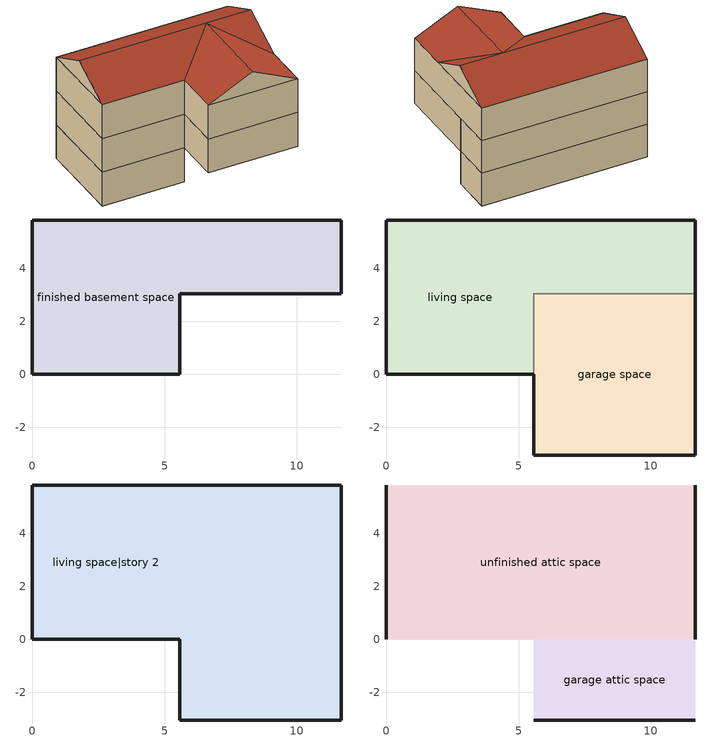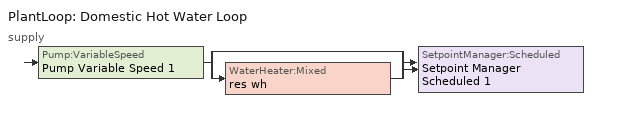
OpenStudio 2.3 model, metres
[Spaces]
finished basement space
 floor ground: 0,0 0,5.84 11.67,5.84 11.67,3.05 5.58,3.05 5.58,0 z-2.44
 wall ground: 0,5.84 0,0 5.58,0 5.58,3.05 11.67,3.05 11.67,5.84 0,5.84 z-2.44:0
garage space
 floor ground: 5.58,-3.05 5.58,3.05 11.67,3.05 11.67,-3.05 z0
 wall outside: 5.58,0 5.58,-3.05 11.67,-3.05 11.67,3.05 z0:2.44
 wall to living space: 11.67,3.05 5.58,3.05 5.58,0 z0:2.44
living space
 floor to finished basement space: 0,0 0,5.84 11.67,5.84 11.67,3.05 5.58,3.05 5.58,0 z0
 wall outside: 11.67,3.05 11.67,5.84 0,5.84 0,0 5.58,0 z0:2.44
living space|story 2
 floor to garage space: 11.67,3.05 11.67,-3.05 5.58,-3.05 5.58,0 5.58,3.05 z2.44
 floor to living space: 11.67,5.84 11.67,3.05 5.58,3.05 5.58,0 0,0 0,5.84 z2.44
 wall outside: 0,5.84 0,0 5.58,0 5.58,-3.05 11.67,-3.05 11.67,5.84 0,5.84 z2.44:4.88
unfinished attic space
 floor to living space|story 2: 11.67,5.84 11.67,0 0,0 0,5.84 z4.88
 wall outside: 0,2.92,6.34 0,5.84,4.88 0,0,4.88; 11.67,2.92,6.34 11.67,0,4.88 11.67,5.84,4.88
 roof outside: 0,2.92,6.34 11.67,2.92,6.34 11.67,5.84,4.88 0,5.84,4.88; 0,2.92,6.34 0,0,4.88 5.58,0,4.88 8.62,2.9,6.33 11.67,0,4.88 11.67,2.92,6.34
garage attic space
 floor to living space|story 2: 5.58,-3.05 5.58,0 11.67,0 11.67,-3.05 z4.88
 wall outside: 5.58,-3.05,4.88 11.67,-3.05,4.88 8.62,-3.05,6.33
 roof outside: 5.58,0,4.88 5.58,-3.05,4.88 8.62,-3.05,6.33 8.62,2.9,6.33; 11.67,0,4.88 8.62,2.9,6.33 8.62,-3.05,6.33 11.67,-3.05,4.88
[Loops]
PlantLoop 'Domestic Hot Water Loop'
 supply: Pump:VariableSpeed 'Pump Variable Speed 1' > split
  | bypass
  | WaterHeater:Mixed 'res wh'
  join > SetpointManager:Scheduled 'Setpoint Manager Scheduled 1'
[Building]
Building: North Axis {deg}=180; Standards Number of Stories=3; Standards Number of Above Ground Stories=2; Standards Building Type=singlefamilydetached; Standards Number of Living Units=1
[Site]
Denver Intl Ap_CO_USA: Latitude {deg}=39.83; Longitude {deg}=-104.65; Time Zone {hr}=-7; Elevation {m}=1650
[ClimateZones]
Climate Zone Institution Name 2=Building America; Climate Zone Document Year 2=0; Climate Zone Value 2=Cold
[Site:WaterMainsTemperature]
Calculation Method=Correlation; Annual Average Outdoor Air Temperature {C}=10.8753; Maximum Difference In Monthly Average Outdoor Air Temperatures {deltaC}=23.1524
[Site:GroundTemperature:BuildingSurface]
6.71221, 4.9416, 4.79814, 5.63626, 9.00496, 12.3608, 15.2732, 17.1228, 17.2883, 15.7979, 12.9685, 9.71588
[Site:GroundTemperature:Deep]
10.8753, 10.8753, 10.8753, 10.8753, 10.8753, 10.8753, 10.8753, 10.8753, 10.8753, 10.8753, 10.8753, 10.8753
[ThermalZone] Use Ideal Air Loads=No
living zone; garage zone; unfinished attic zone; finished basement zone
[Sizing:Zone] Zone Cooling Design Supply Air Temperature Input Method=SupplyAirTemperature; Zone Cooling Design Supply Air Temperature {C}=14; Zone Cooling Design Supply Air Temperature Difference {deltaC}=11.11; Zone Heating Design Supply Air Temperature Input Method=SupplyAirTemperature; Zone Heating Design Supply Air Temperature {C}=40; Zone Heating Design Supply Air Temperature Difference {deltaC}=11.11; Zone Cooling Design Supply Air Humidity Ratio {kg-H2O/kg-air}=0.0085; Zone Heating Design Supply Air Humidity Ratio {kg-H2O/kg-air}=0.008; Cooling Design Air Flow Method=DesignDay; Heating Design Air Flow Method=DesignDay; Account for Dedicated Outdoor Air System=No; Dedicated Outdoor Air System Control Strategy=NeutralSupplyAir; Dedicated Outdoor Air Low Setpoint Temperature for Design {C}=autosize; Dedicated Outdoor Air High Setpoint Temperature for Design {C}=autosize
living zone; garage zone; unfinished attic zone; finished basement zone
[Space] Building Unit=unit 1
Name | Thermal Zone
garage space | garage zone
living space; living space|story 2 | living zone
unfinished attic space; garage attic space | unfinished attic zone
finished basement space | finished basement zone
[BuildingUnit] Building Unit Type=Residential
Name | Building Unit Feature Name 1 | Building Unit Feature Data Type 1 | Building Unit Feature Value 1 | Building Unit Feature Name 2 | Building Unit Feature Data Type 2 | Building Unit Feature Value 2 | Building Unit Feature Name 3 | Building Unit Feature Data Type 3 | Building Unit Feature Value 3 | Building Unit Feature Name 4 | Building Unit Feature Data Type 4 | Building Unit Feature Value 4 | Building Unit Feature Name 5 | Building Unit Feature Data Type 5 | Building Unit Feature Value 5 | Building Unit Feature Name 6 | Building Unit Feature Data Type 6 | Building Unit Feature Value 6 | Building Unit Feature Name 7 | Building Unit Feature Data Type 7 | Building Unit Feature Value 7 | Building Unit Feature Name 8 | Building Unit Feature Data Type 8 | Building Unit Feature Value 8 | Building Unit Feature Name 9 | Building Unit Feature Data Type 9 | Building Unit Feature Value 9 | Building Unit Feature Name 10 | Building Unit Feature Data Type 10 | Building Unit Feature Value 10 | Building Unit Feature Name 11 | Building Unit Feature Data Type 11 | Building Unit Feature Value 11 | Building Unit Feature Name 12 | Building Unit Feature Data Type 12 | Building Unit Feature Value 12 | Building Unit Feature Name 13 | Building Unit Feature Data Type 13 | Building Unit Feature Value 13 | Building Unit Feature Name 14 | Building Unit Feature Data Type 14 | Building Unit Feature Value 14 | Building Unit Feature Name 15 | Building Unit Feature Data Type 15 | Building Unit Feature Value 15 | Building Unit Feature Name 16 | Building Unit Feature Data Type 16 | Building Unit Feature Value 16 | Building Unit Feature Name 17 | Building Unit Feature Data Type 17 | Building Unit Feature Value 17 | Building Unit Feature Name 18 | Building Unit Feature Data Type 18 | Building Unit Feature Value 18 | Building Unit Feature Name 19 | Building Unit Feature Data Type 19 | Building Unit Feature Value 19 | Building Unit Feature Name 20 | Building Unit Feature Data Type 20 | Building Unit Feature Value 20 | Building Unit Feature Name 21 | Building Unit Feature Data Type 21 | Building Unit Feature Value 21 | Building Unit Feature Name 22 | Building Unit Feature Data Type 22 | Building Unit Feature Value 22 | Building Unit Feature Name 23 | Building Unit Feature Data Type 23 | Building Unit Feature Value 23 | Building Unit Feature Name 24 | Building Unit Feature Data Type 24 | Building Unit Feature Value 24 | Building Unit Feature Name 25 | Building Unit Feature Data Type 25 | Building Unit Feature Value 25 | Building Unit Feature Name 26 | Building Unit Feature Data Type 26 | Building Unit Feature Value 26 | Building Unit Feature Name 27 | Building Unit Feature Data Type 27 | Building Unit Feature Value 27 | Building Unit Feature Name 28 | Building Unit Feature Data Type 28 | Building Unit Feature Value 28 | Building Unit Feature Name 29 | Building Unit Feature Data Type 29 | Building Unit Feature Value 29 | Building Unit Feature Name 30 | Building Unit Feature Data Type 30 | Building Unit Feature Value 30 | Building Unit Feature Name 31 | Building Unit Feature Data Type 31 | Building Unit Feature Value 31 | Building Unit Feature Name 32 | Building Unit Feature Data Type 32 | Building Unit Feature Value 32 | Building Unit Feature Name 33 | Building Unit Feature Data Type 33 | Building Unit Feature Value 33 | Building Unit Feature Name 34 | Building Unit Feature Data Type 34 | Building Unit Feature Value 34 | Building Unit Feature Name 35 | Building Unit Feature Data Type 35 | Building Unit Feature Value 35 | Building Unit Feature Name 36 | Building Unit Feature Data Type 36 | Building Unit Feature Value 36 | Building Unit Feature Name 37 | Building Unit Feature Data Type 37 | Building Unit Feature Value 37
unit 1 | SizingInfoGarageFracUnderFinishedSpace | Double | 1 | NumberOfBedrooms | Integer | 3 | NumberOfBathrooms | Double | 2 | DHWSchedIndex | Integer | 0
EPWWeatherInfo | EPWHeaderCity | String | Denver Intl Ap | EPWHeaderState | String | CO | EPWHeaderCountry | String | USA | EPWHeaderDataSource | String | TMY3 | EPWHeaderStation | String | 725650 | EPWHeaderLatitude | Double | 39.83 | EPWHeaderLongitude | Double | -104.65 | EPWHeaderTimezone | Double | -7 | EPWHeaderAltitude | Double | 5413.39 | EPWHeaderLocalPressure | Double | 0.819376 | EPWDataAnnualAvgDrybulb | Double | 51.5756 | EPWDataAnnualMinDrybulb | Double | -2.92 | EPWDataAnnualMaxDrybulb | Double | 104 | EPWDataCDD50F | Double | 3072.29 | EPWDataCDD65F | Double | 883.62 | EPWDataHDD50F | Double | 2497.19 | EPWDataHDD65F | Double | 5783.52 | EPWDataAnnualAvgWindspeed | Double | 3.91653 | EPWDataMonthlyAvgDrybulbs | String | 33.41919354838707,31.90142857142851,43.02620967741929,42.4862499999999,59.877741935483826,73.5757499999999,72.07975806451604,72.70008064516125,66.49199999999995,50.07911290322577,37.21824999999998,34.58217741935478 | EPWDataMainsDailyTemps | String | 50.07624256468849,49.96578526971447,49.85758155416446,49.751663461543956,49.64806235849289,49.546808925496684,49.44793314780048,49.351464306529344,49.25743097001691,49.16586098534516,49.07678147009774,48.99021880432938,48.906198622753664,48.82474580715156,48.74588447900294,48.66963799234318,48.59602892684717,48.52507908114243,48.45680946635379,48.391240299881034,48.32839099941178,48.2682801771711,48.21092563440964,48.15634435613202,48.10455250606682,48.0555654218799,48.00939761063225,47.96606274448391,47.92557365664502,47.887942337575474,47.85317993143398,47.82129673277785,47.79230218351441,47.76620487010479,47.743012521021164,47.72273200445806,47.70536932629837,47.69092962833478,47.679417186747074,47.67083541083578,47.66518684201257,47.662473153047586,47.66269514757412,47.66585275985059,47.671945054780025,47.680970228187,47.69292560735188,47.707807651802355,47.72561195436194,47.74633324245504,47.769965379668456,47.796501367568595,47.82593334777396,47.85825260428239,47.89344956605218,47.931513809836474,47.972434063269986,48.01619820820726,48.062793284311255,48.11220549289154,48.16442020099054,48.219421945717,48.27719443882517,48.33772057153841,48.400982419615794,48.4669612486602,48.53563751966631,48.606990894806955,48.6810002434559,48.75764364844552,48.83689841255736,48.918741065243694,49.0031473695781,49.090092329433006,49.17955019688205,49.27149447982508,49.36589794983356,49.462732650213994,49.561969904287025,49.6635803238798,49.76753381802895,49.87379960189179,49.98234620586291,50.09314148489366,50.20615262801154,50.32134616803691,50.43868799149395,50.55814334871304,50.67967686412157,50.803252546720046,50.92883380074053,51.05638343648407,51.18586368133415,51.31723619094261,51.45046206058504,51.585501836681985,51.722315528482795,51.86086261990847,52.00110208155013,52.14299238281949,52.286491504247756,52.43155694992926,52.57814576010625,52.72621452389102,52.875719392121596,53.026616090347304,53.17885993194017,53.33240583132849,53.487208317348475,53.643221546710095,53.80039931757317,53.95869508322955,54.118061965887556,54.278452770554324,54.43981999901219,54.60211586388484,54.765292302789085,54.92930099256807,55.09409336360172,55.25962061419019,55.425833725006015,55.592683473610705,55.76012044903154,55.92809506639413,56.096557581606504,56.265458106090385,56.43474662155519,56.60437299481049,56.774286992612446,56.944438296539964,57.114776517895976,57.285251212629575,57.455811896274575,57.62640805889998,57.796989180068046,57.96750474379538,58.137904253512836,58.308137247019545,58.478153311426844,58.64790209808757,58.817333337506334,58.98639685422635,59.15504258168842,59.3232205770577,59.49088103601374,59.657974307499636,59.82445090842566,59.990261538323224,60.15535709394477,60.3196886838052,60.483207642660645,60.645865545920216,60.80761422398648,60.96840577652041,61.128192586626696,61.28692733495492,61.44456301371284,61.60105294058722,61.75635077256843,61.91041051967443,62.06318655857029,62.21463364607911,62.36470693258035,62.51336197529165,62.660554751430084,62.80624167124915,62.9503795909474,63.092925825445136,63.23383816102513,63.37307486783386,63.510594712239374,63.64635696904229,63.780321433536116,63.91244843341354,64.04269884051499,64.17103408241607,64.29741615385042,64.42180762796461,64.54417166740178,64.6644720352106,64.78267310557656,64.89873987437224,65.01263796952337,65.12433366118786,65.23379387174455,65.34098618558886,65.44587885873229,65.54844082820318,65.64864172124571,65.74645186431445,65.84184229186192,65.93478475491652,66.02525172944812,66.11321642451904,66.19865279021803,66.2815355253746,66.36184008505171,66.43954268781468,66.51462032277362,66.58705075639804,66.65681253910107,66.7238850115915,66.78824831099188,66.8498833767207,66.90877195613702,66.96489660994582,67.01824071736247,67.0687884810348,67.11652493172134,67.1614359327244,67.20350818407636,67.2427292264785,67.27908744499058,67.31257207247057,67.34317319276317,67.37088174363649,67.39568951946556,67.41758917366259,67.4365742208524,67.45263903879307,67.46577887004094,67.47598982335943,67.48326887487143,67.48761386895477,67.48902351888061,67.4874974071945,67.48303598583993,67.47564057602459,67.46531336782905,67.45205741955822,67.43587665683559,67.4167758714408,67.39476071989056,67.36983772176345,67.3420142577693,67.31129856756348,67.2776997473067,67.24122774697133,67.20189336739486,67.1597082570812,67.11468490875127,67.06683665564319,67.01617766756395,66.96272294669305,66.90648832313975,66.84749045025524,66.78574679970073,66.72127565627355,66.65409611249217,66.58422806294222,66.51169219838478,66.43650999962914,66.35870373117136,66.2782964346009,66.19531192177709,66.10977476777737,66.02171030361976,65.9311446087612,65.83810450337445,65.74261754040548,65.64471199741396,65.54441686819914,65.44176185421358,65.3367773557674,65.22949446302543,65.11994494680023,65.00816124914343,64.89417647373834,64.77802437609657,64.65973935356172,64.53935643512287,64.4169112710411,64.29244012229202,64.16597984982741,64.03756790365917,63.90724231176892,63.77504166884631,63.6410051248596,63.505172373461775,63.367583640235615,63.22827967078128,63.087301718649925,62.944691533126786,62.80049134686757,62.65474386339166,62.507492244435824,62.358780097172314,62.20865146129504,62.057150795977556,61.90432296670695,61.750213231997364,61.59486722998707,61.4383309649232,61.28065079353804,61.12187341132084,60.96204583868952,60.80121540706588,60.639429744858944,60.476736763360236,60.31318464255526,60.1488218168555,59.98369696075506,59.817858974416055,59.65135696918742,59.484240253060975,59.316558316069354,59.14836081562999,58.979697561839565,58.81061850272319,58.64117370944278,58.47141336146898,58.30138773172094,58.13114717167853,57.96074209647115,57.79022296994785,57.619640289732864,57.44904457227127,57.27848633786898,57.10801609573168,56.93768432900698,56.76754147983427,56.59763793440684,56.42802400805043,56.258749930322814,56.089865830138834,55.92142172092519,55.75346748580939,55.58605286284738,55.41922743029409,55.253040591921284,55.08754156238709,54.92277935266159,54.758802755512654,54.59566033105642,54.433400392376676,54.27207099121742,54.11171990375276,53.95239461643851,53.794142311949436,53.637009855206635,53.481043779498876,53.32629027270225,53.17279516360207,53.02060390832103,52.86976157685792,52.7203128397405,52.57230195479675,52.42577275404836,52.2807686307303,52.13733252644026,51.995506918421974,51.85533380698597,51.716854703071526,51.580110615953664,51.44514204109863,51.31198894817149,51.18069076919956,51.05128638689496,50.92381412313984,50.79831172763777,50.67481636673447,50.55336461241139,50.43399243145524,50.31673517480678,50.20162756709195 | EPWDataMainsMonthlyTemps | String | 48.74588447900294,47.671945054780025,49.17955019688205,52.875719392121596,57.796989180068046,62.660554751430084,66.19865279021803,67.48902351888061,66.19531192177709,62.65474386339166,57.79022296994785,52.86976157685792 | EPWDataMainsAvgTemp | Double | 57.5779 | EPWDataGroundMonthlyTemps | String | 44.08197290927985,40.894885684256934,40.63665370518229,42.14527383112042,48.208935610201856,54.24942532920625,59.49181860884866,62.82111671719588,63.11898312643705,60.436204288141006,55.3433774168231,49.488581125820524 | EPWDataWSF | Double | 0.59 | EPWDataMonthlyAvgDailyHighDrybulbs | String | 47.4103225806451,46.586428571428456,55.15032258064512,53.70799999999994,72.80193548387093,88.67599999999996,86.18580645161288,85.87225806451607,82.08199999999992,63.18064516129024,48.73399999999996,48.87935483870961 | EPWDataMonthlyAvgDailyLowDrybulbs | String | 19.347741935483857,19.856428571428516,30.316129032257997,31.111999999999924,47.416129032258,57.90199999999991,59.06387096774191,60.956774193548284,52.35199999999995,38.416129032258,27.00199999999998,23.029032258064426 | EPWDesignHeatingDrybulb | Double | 6.8 | EPWDesignHeatingWindspeed | Double | 12 | EPWDesignCoolingDrybulb | Double | 91.76 | EPWDesignCoolingWetbulb | Double | 60.08 | EPWDesignCoolingHumidityRatio | Double | 0.00605039 | EPWDesignCoolingWindspeed | Double | 4.2 | EPWDesignDailyTemperatureRange | Double | 27.36 | EPWDesignDehumidDrybulb | Double | 67.28 | EPWDesignDehumidHumidityRatio | Double | 0.0122954 | EPWDesignCoolingDirectNormal | Double | 985 | EPWDesignCoolingDiffuseHorizontal | Double | 84
[PlantLoop]
Domestic Hot Water Loop: Glycol Concentration=0; Maximum Loop Flow Rate {m3/s}=0.01; Plant Loop Volume {m3}=0.003; Load Distribution Scheme=Optimal
[Sizing:Plant]
Domestic Hot Water Loop: Loop Type=Heating; Design Loop Exit Temperature {C}=52.6667; Loop Design Temperature Difference {deltaC}=5.55556; Sizing Option=NonCoincident; Zone Timesteps in Averaging Window=1; Coincident Sizing Factor Mode=None
[Pump:VariableSpeed]
Pump Variable Speed 1: Rated Flow Rate {m3/s}=0.01; Rated Pump Head {Pa}=1; Rated Power Consumption {W}=0; Motor Efficiency=1; Fraction of Motor Inefficiencies to Fluid Stream=0; Coefficient 1 of the Part Load Performance Curve=0; Coefficient 2 of the Part Load Performance Curve=1; Coefficient 3 of the Part Load Performance Curve=0; Coefficient 4 of the Part Load Performance Curve=0; Pump Control Type=Intermittent; Skin Loss Radiative Fraction=0.5; Design Power Sizing Method=PowerPerFlowPerPressure; Design Electric Power per Unit Flow Rate {W/(m3/s)}=348701.1; Design Shaft Power per Unit Flow Rate per Unit Head {W/((m3/s)-Pa)}=1.28205; Design Minimum Flow Rate Fraction=0
[SetpointManager:Scheduled]
Setpoint Manager Scheduled 1: Control Variable=Temperature; Schedule=dhw temp
[WaterHeater:Mixed]
res wh: Tank Volume {m3}=0.143846; Setpoint Temperature Schedule=WH Setpoint Temp; Deadband Temperature Difference {deltaC}=2; Maximum Temperature Limit {C}=99; Heater Control Type=Cycle; Heater Maximum Capacity {W}=11722.8; Heater Minimum Capacity {W}=0; Heater Fuel Type=NaturalGas; Heater Thermal Efficiency=0.773298; Off Cycle Parasitic Fuel Consumption Rate {W}=0; Off Cycle Parasitic Fuel Type=Electricity; Off Cycle Parasitic Heat Fraction to Tank=0; On Cycle Parasitic Fuel Consumption Rate {W}=0; On Cycle Parasitic Fuel Type=Electricity; On Cycle Parasitic Heat Fraction to Tank=0; Ambient Temperature Indicator=ThermalZone; Ambient Temperature Thermal Zone=finished basement zone; Off Cycle Loss Coefficient to Ambient Temperature {W/K}=4.15715; Off Cycle Loss Fraction to Thermal Zone=0.64; On Cycle Loss Coefficient to Ambient Temperature {W/K}=4.15715; On Cycle Loss Fraction to Thermal Zone=1; Use Side Effectiveness=1; Source Side Effectiveness=1; Use Side Design Flow Rate {m3/s}=autosize; Source Side Design Flow Rate {m3/s}=autosize; Indirect Water Heating Recovery Time {hr}=1.5
[Schedule:Constant] Value=52.6667
dhw temp; WH Setpoint Temp
